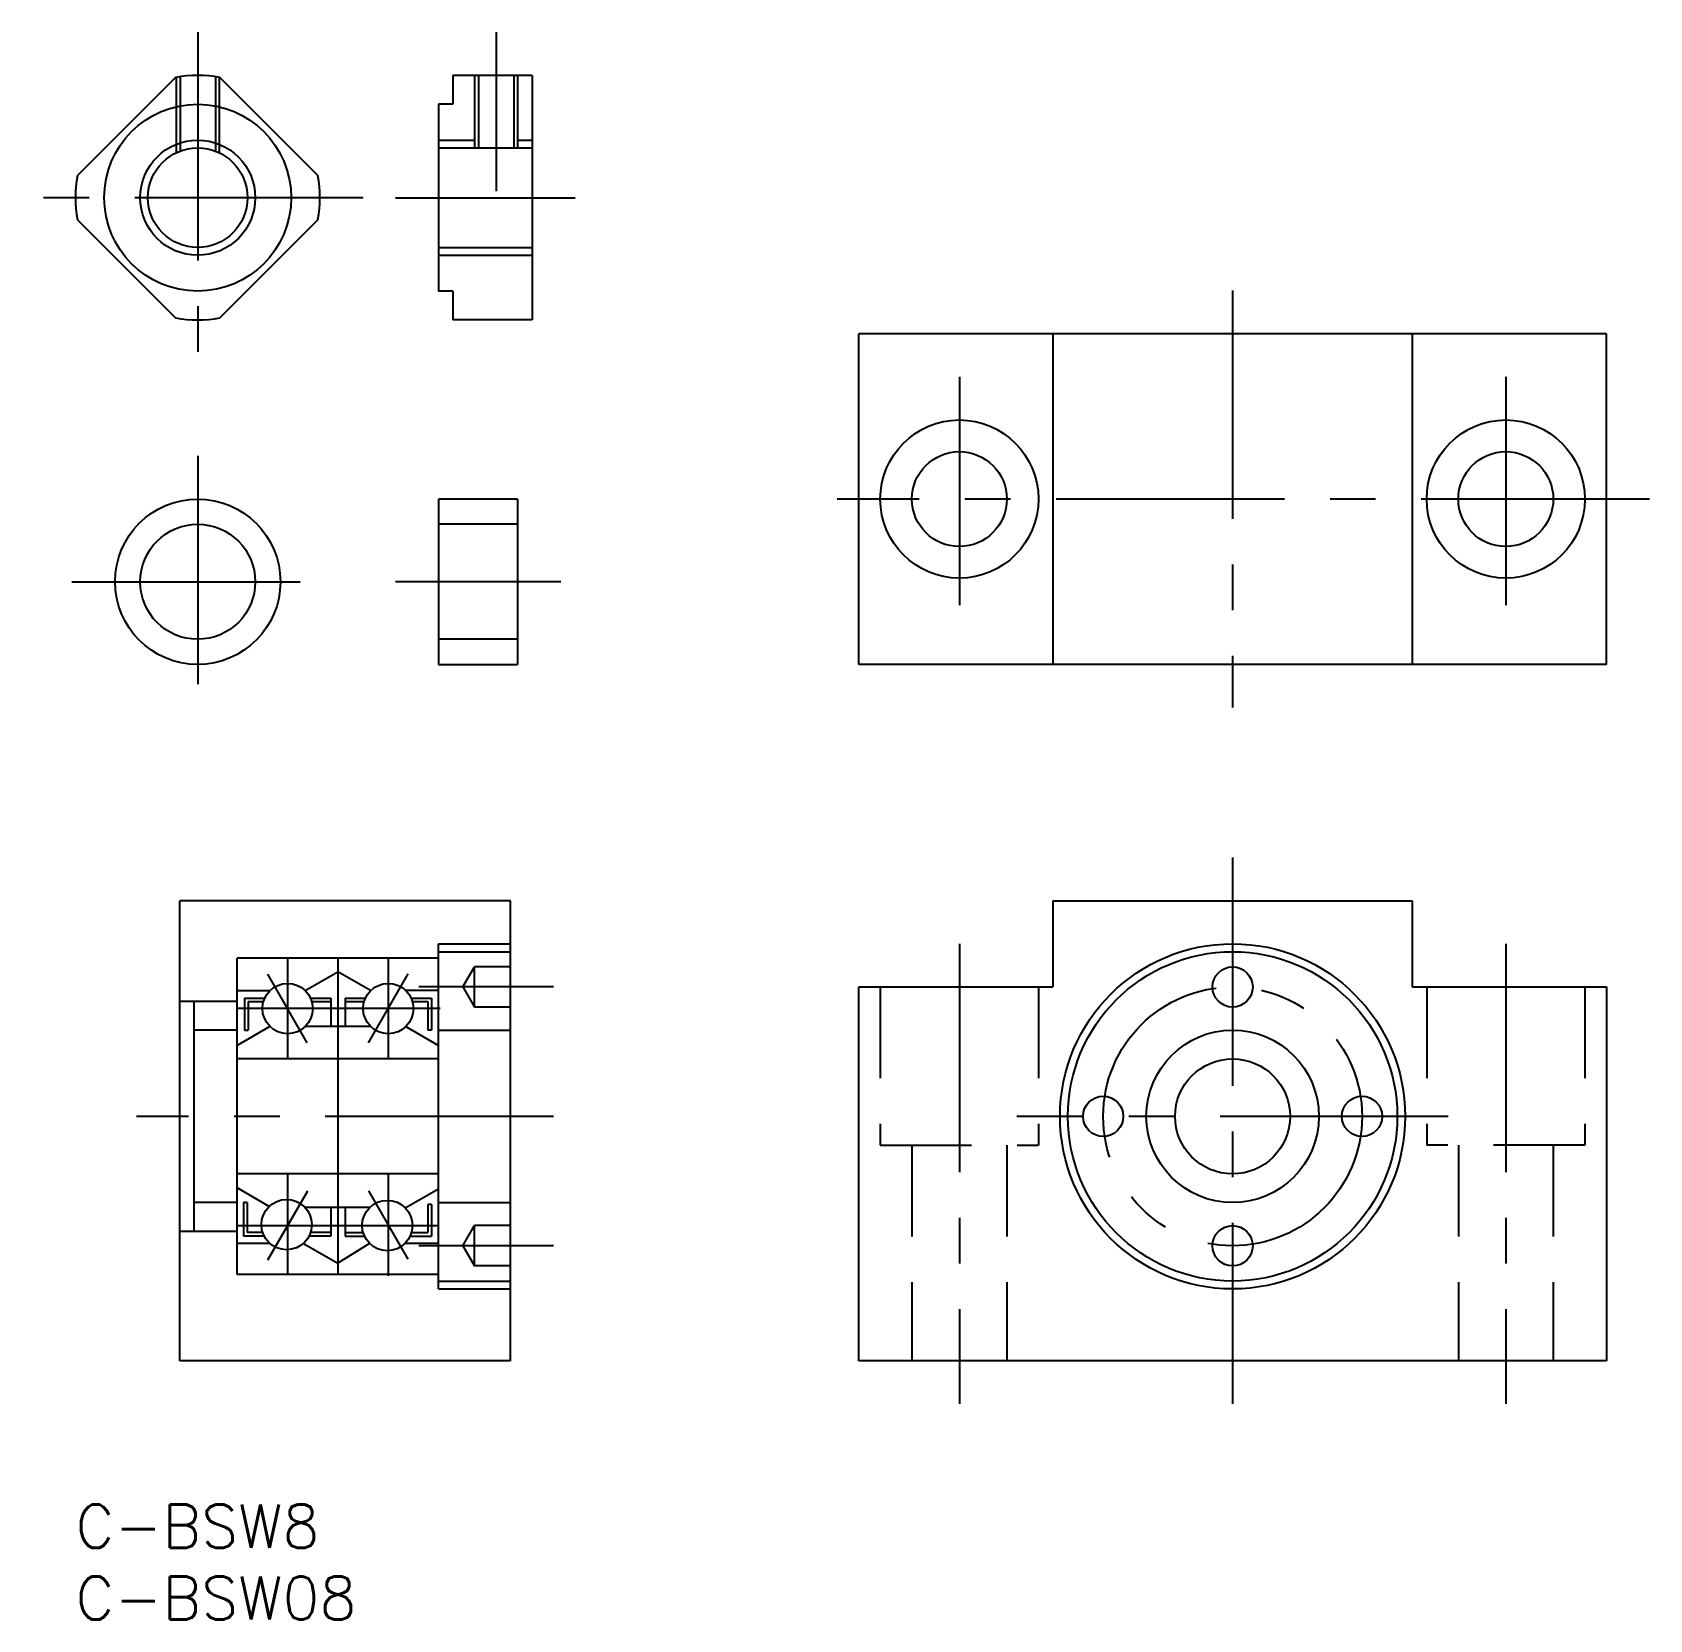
# Model space of a CAD drawing. Extents: x -3 to 109, y -8 to 102.
import ezdxf

# ---------------------------------------------------------------- set-up
doc = ezdxf.new("R2010")
doc.units = 0
doc.header["$LTSCALE"] = 0.5
doc.linetypes.add('CENTER', pattern=[50.8, 31.75, -6.35, 6.35, -6.35])
doc.linetypes.add('DASHED', pattern=[19.05, 12.7, -6.35])
for name, color, linetype in [('MSM_CENTER', 1, 'CENTER'), ('MSM_CONTINUOUS', 7, 'CONTINUOUS'), ('MSM_DASHED', 4, 'DASHED'), ('MSM_NARROW', 5, 'CONTINUOUS'), ('MSM_PART_NUMBER', 7, 'CONTINUOUS')]:
    doc.layers.add(name, color=color, linetype=linetype)
doc.styles.get("Standard").update_dxf_attribs({"font": 'txt.shx', "height": 2.5, "bigfont": 'bigfont.shx'})

# ---------------------------------------------------------------- blocks, each defined once
blk = doc.blocks.new('*U8')
at = {"layer": 'MSM_PART_NUMBER'}
blk.add_text('C-BSW8', height=3, dxfattribs=at).set_placement((0, -3))
blk = doc.blocks.new('*U9')
at = {"layer": 'MSM_PART_NUMBER'}
blk.add_text('C-BSW08', height=3, dxfattribs=at).set_placement((0, -8))

msp = doc.modelspace()

# ---------------------------------------------------------------- linework, layer by layer
at = {"layer": 'MSM_CENTER'}
for p, q in [((8.5, 102.39), (8.5, 79.39)), ((29.25, 102.39), (29.25, 91.35)), ((20, 90.89), (-3, 90.89)), ((22.25, 90.89), (34.75, 90.89)), ((80.47, 84.43), (80.47, 55.43)), ((61.47, 78.43), (61.47, 61.43)), ((99.47, 78.43), (99.47, 61.43)), ((8.5, 72.93), (8.5, 55.43)), ((109.47, 69.93), (52.97, 69.93)), ((-0.25, 64.18), (17.25, 64.18)), ((33.75, 64.18), (22.25, 64.18)), ((80.47, 45), (80.47, 7)), ((61.47, 39), (61.47, 7)), ((99.47, 39), (99.47, 7)), ((14.75, 38), (14.75, 31)), ((21.75, 38), (21.75, 31)), ((16.12, 32.12), (13.37, 36.88)), ((20.37, 32.12), (23.14, 36.91)), ((33.25, 36), (23.88, 36)), ((25.35, 34.5), (11.25, 34.5)), ((33.25, 27), (4.25, 27)), ((95.47, 27), (65.47, 27)), ((14.75, 23), (14.75, 16)), ((21.75, 23), (21.75, 15.9)), ((16.13, 21.81), (13.36, 17.01)), ((20.37, 21.83), (23.12, 17.07)), ((11.25, 19.42), (25.25, 19.42)), ((33.25, 18), (23.88, 18))]:
    msp.add_line(p, q, dxfattribs=at)
msp.add_circle((80.47, 27), 9, dxfattribs=at)
at = {"layer": 'MSM_CONTINUOUS'}
for p, q in [((6.96, 99.25), (0.14, 92.43)), ((16.86, 92.43), (10.04, 99.25)), ((26.25, 99.39), (26.25, 97.39)), ((31.75, 99.39), (26.25, 99.39)), ((28.02, 99.39), (28.02, 94.35)), ((30.48, 99.39), (30.48, 94.35)), ((31.75, 99.39), (31.75, 82.39)), ((25.25, 97.39), (25.25, 84.39)), ((26.25, 97.39), (25.25, 97.39)), ((25.25, 94.35), (31.75, 94.35)), ((0.14, 89.35), (6.96, 82.53)), ((10.04, 82.53), (16.86, 89.35)), ((25.25, 87.43), (31.75, 87.43)), ((26.25, 84.39), (25.25, 84.39)), ((26.25, 84.39), (26.25, 82.39)), ((31.75, 82.39), (26.25, 82.39)), ((54.47, 58.43), (54.47, 81.43)), ((106.47, 81.43), (54.47, 81.43)), ((67.97, 81.43), (67.97, 58.43)), ((92.97, 81.43), (92.97, 58.43)), ((106.47, 58.43), (106.47, 81.43)), ((30.75, 69.93), (25.25, 69.93)), ((25.25, 69.93), (25.25, 58.43)), ((30.75, 69.93), (30.75, 58.43)), ((30.75, 68.18), (25.25, 68.18)), ((30.75, 60.18), (25.25, 60.18)), ((25.25, 58.43), (30.75, 58.43)), ((106.47, 58.43), (54.47, 58.43)), ((7.25, 10), (7.25, 42)), ((30.25, 42), (7.25, 42)), ((30.25, 10), (30.25, 42)), ((67.97, 42), (92.97, 42)), ((67.97, 42), (67.97, 36)), ((92.97, 42), (92.97, 36)), ((25.25, 15), (25.25, 39)), ((25.25, 39), (30.25, 39)), ((25.25, 38.45), (30.25, 38.45)), ((11.25, 16), (11.25, 38)), ((25.25, 38), (11.25, 38)), ((18.25, 38), (18.25, 16)), ((26.94, 36), (27.75, 37.4)), ((30.25, 37.4), (27.75, 37.4)), ((27.75, 34.6), (27.75, 37.4)), ((15.97, 35.75), (18.25, 37.06)), ((20.52, 35.75), (18.25, 37.06)), ((26.94, 36), (27.75, 34.6)), ((54.47, 10), (54.47, 36)), ((54.47, 36), (67.97, 36)), ((92.97, 36), (106.47, 36)), ((106.47, 36), (106.47, 10)), ((11.25, 35), (7.25, 35)), ((8.25, 19), (8.25, 35)), ((11.25, 35.75), (13.52, 35.75)), ((11.75, 35.23), (11.75, 33)), ((11.75, 35.23), (13.16, 35.23)), ((12, 34.98), (12, 33)), ((12, 34.98), (13.06, 34.98)), ((16.34, 35.23), (17.75, 35.23)), ((16.43, 34.98), (17.75, 34.98)), ((17.75, 35.23), (17.75, 33.25)), ((18.75, 35.23), (18.75, 33.25)), ((18.75, 35.23), (20.16, 35.23)), ((18.75, 34.98), (20.06, 34.98)), ((25.25, 35.75), (22.97, 35.75)), ((23.34, 35.23), (24.75, 35.23)), ((23.43, 34.98), (24.5, 34.98)), ((24.5, 34.98), (24.5, 33)), ((24.75, 35.23), (24.75, 33)), ((30.25, 34.6), (27.75, 34.6)), ((11.25, 33), (8.25, 33)), ((13.52, 33.25), (11.25, 31.94)), ((11.75, 33), (12, 33)), ((20.52, 33.25), (15.97, 33.25)), ((22.97, 33.25), (25.25, 31.94)), ((24.75, 33), (24.5, 33)), ((25.25, 33), (30.25, 33)), ((25.25, 31), (11.25, 31)), ((25.25, 23), (11.25, 23)), ((13.47, 20.73), (11.25, 22.04)), ((22.92, 20.65), (25.25, 21.96)), ((11.25, 21), (8.25, 21)), ((11.69, 21), (11.69, 18.67)), ((11.94, 21), (11.69, 21)), ((11.94, 21), (11.94, 18.92)), ((15.94, 20.69), (20.49, 20.69)), ((17.75, 20.69), (17.75, 18.67)), ((18.75, 20.69), (18.75, 18.68)), ((24.5, 20.88), (24.5, 18.93)), ((24.75, 20.88), (24.5, 20.88)), ((24.75, 20.88), (24.75, 18.68)), ((25.25, 21), (30.25, 21)), ((26.94, 18), (27.75, 19.4)), ((30.25, 19.4), (27.75, 19.4)), ((27.75, 16.6), (27.75, 19.4)), ((11.25, 19), (7.25, 19)), ((13.51, 18.17), (11.25, 18.17)), ((13.12, 18.67), (11.69, 18.67)), ((13.02, 18.92), (11.94, 18.92)), ((15.85, 18.17), (18.25, 16.78)), ((17.75, 18.67), (16.24, 18.67)), ((17.75, 18.92), (16.34, 18.92)), ((20.44, 18.17), (18.25, 16.78)), ((18.75, 18.93), (20, 18.93)), ((18.75, 18.68), (20.09, 18.68)), ((25.25, 18.17), (22.92, 18.17)), ((23.27, 18.68), (24.75, 18.68)), ((23.36, 18.93), (24.5, 18.93)), ((26.94, 18), (27.75, 16.6)), ((25.25, 16), (11.25, 16)), ((30.25, 16.6), (27.75, 16.6)), ((25.25, 15.55), (30.25, 15.55)), ((25.25, 15), (30.25, 15)), ((30.25, 10), (7.25, 10)), ((106.47, 10), (54.47, 10))]:
    msp.add_line(p, q, dxfattribs=at)
for centre, radius in [((8.5, 90.89), 6.5), ((8.5, 90.89), 3.46), ((61.47, 69.93), 5.5), ((99.47, 69.93), 5.5), ((61.47, 69.93), 3.3), ((99.47, 69.93), 3.3), ((8.5, 64.18), 5.75), ((8.5, 64.18), 4), ((80.47, 27), 12), ((80.47, 27), 11.45), ((80.47, 36), 1.4), ((14.75, 34.5), 1.75), ((21.75, 34.5), 1.75), ((80.47, 27), 6), ((80.47, 27), 4), ((71.47, 27), 1.4), ((89.47, 27), 1.4), ((14.68, 19.47), 1.75), ((21.68, 19.41), 1.75), ((80.47, 18), 1.4)]:
    msp.add_circle(centre, radius, dxfattribs=at)
for start, end in [(79.5603, 100.4397), (169.5603, 190.4397), (349.5603, 10.4397), (259.5603, 280.4397)]:
    msp.add_arc((8.5, 90.89), 8.5, start, end, dxfattribs=at)
at = {"layer": 'MSM_DASHED'}
for p, q in [((7, 99.25), (7, 94)), ((7.27, 99.3), (7.27, 94.12)), ((9.73, 99.3), (9.73, 94.12)), ((10, 99.25), (10, 94)), ((55.97, 36), (55.97, 25)), ((66.97, 36), (66.97, 25)), ((93.97, 36), (93.97, 25)), ((104.97, 36), (104.97, 25)), ((55.97, 25), (66.97, 25)), ((58.17, 25), (58.17, 10)), ((64.77, 25), (64.77, 10)), ((104.97, 25), (93.97, 25)), ((96.17, 25), (96.17, 10)), ((102.77, 25), (102.77, 10))]:
    msp.add_line(p, q, dxfattribs=at)
at = {"layer": 'MSM_NARROW'}
for p, q in [((27.75, 99.39), (27.75, 94.35)), ((30.75, 99.39), (30.75, 94.35)), ((25.25, 94.89), (27.75, 94.89)), ((30.75, 94.89), (31.75, 94.89)), ((25.25, 86.89), (31.75, 86.89))]:
    msp.add_line(p, q, dxfattribs=at)
msp.add_circle((8.5, 90.89), 4, dxfattribs=at)

# ---------------------------------------------------------------- block references
at = {"layer": 'MSM_CONTINUOUS'}
for name in ['*U8', '*U9']:
    msp.add_blockref(name, (0, 0), dxfattribs=at)

doc.saveas('drawing.dxf')
